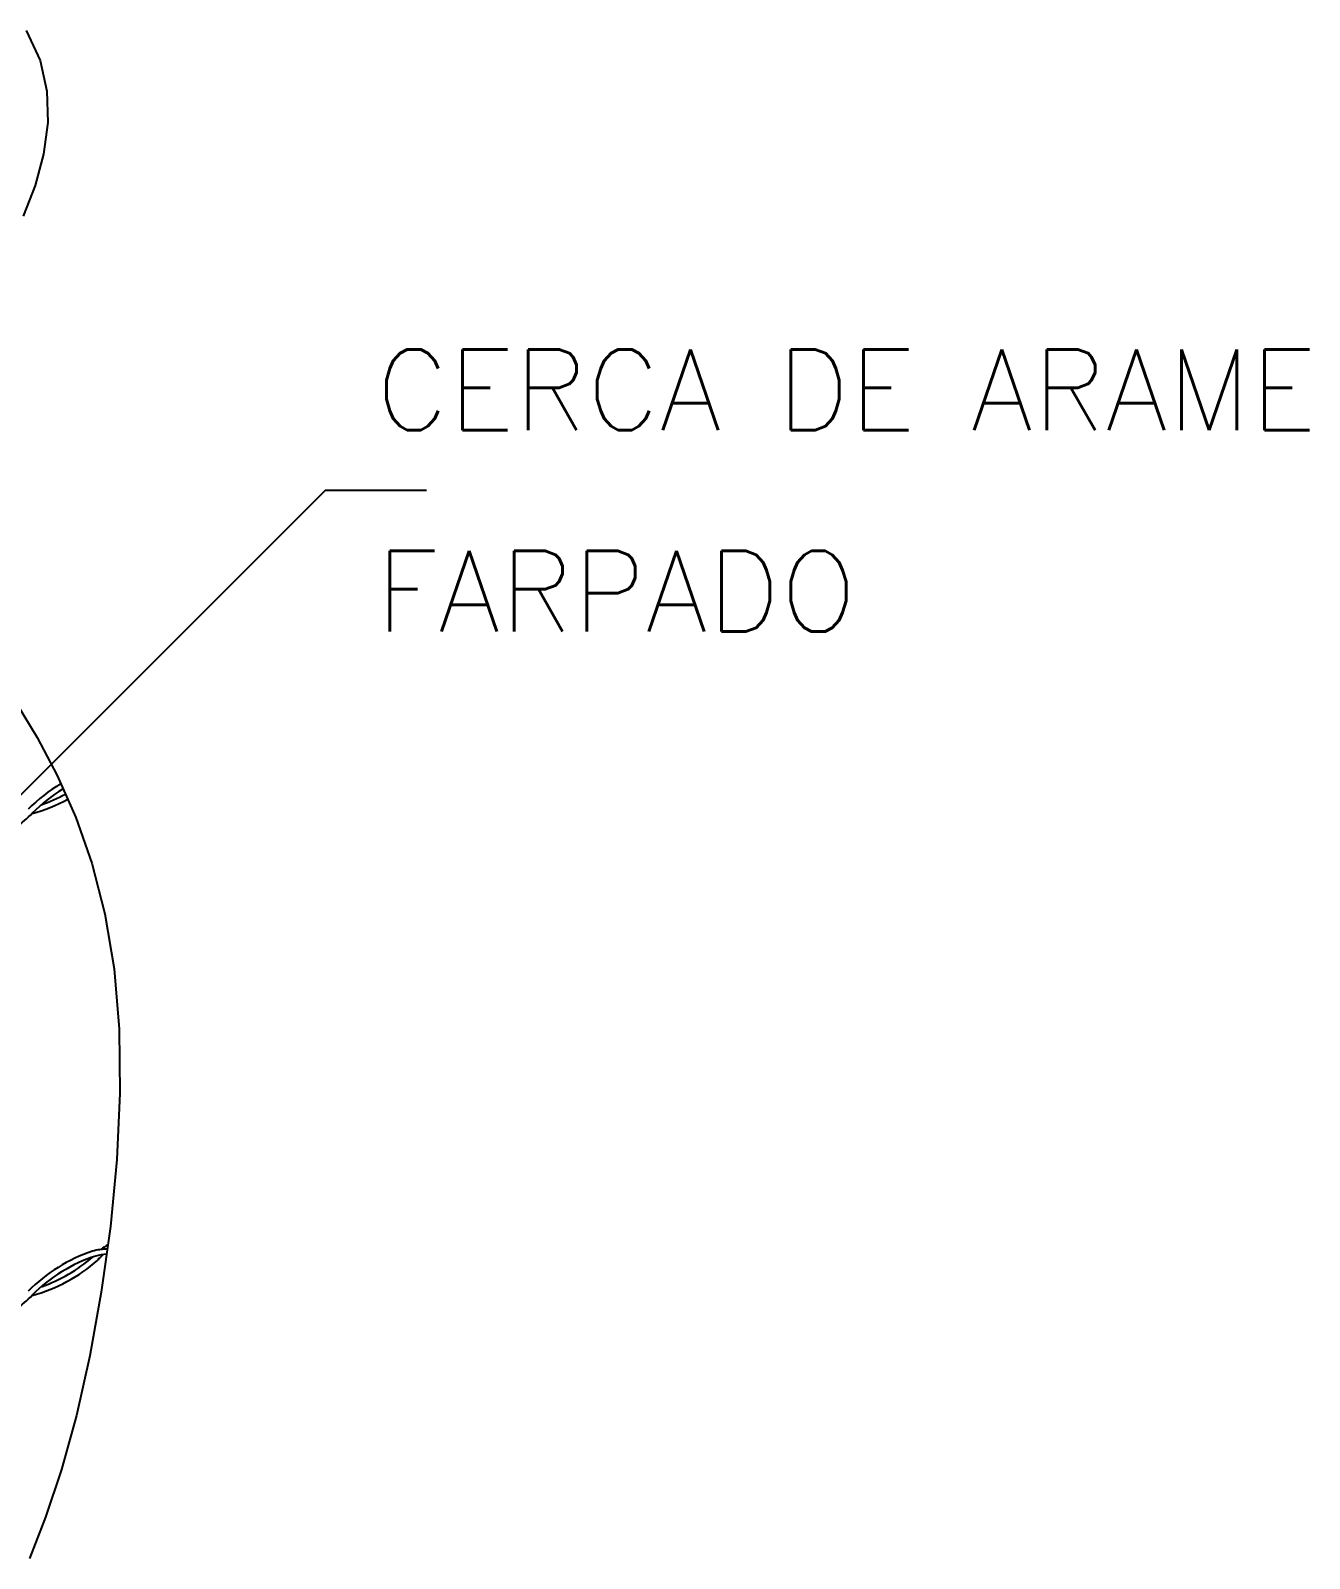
# Model space of a CAD drawing. Header units: millimetres. Extents: x -6623.4 to -6596.1, y -4703.2 to -4682.1.
# Drawn here: x -6599.232 to -6596.061, y -4688.671 to -4684.882 of the extents above; entities that cross this region are included whole.
import ezdxf
from ezdxf.enums import TextEntityAlignment as Align

# ---------------------------------------------------------------- set-up
doc = ezdxf.new("R2010")
doc.units = ezdxf.units.MM
doc.header["$LTSCALE"] = 10
doc.layers.add('Termotécnica', color=7, linetype='Continuous')
doc.styles.add('r80', font='romans.shx')

msp = doc.modelspace()

# ---------------------------------------------------------------- linework, layer by layer
at = {"layer": 'Termotécnica', "color": 2}
for q in [(-6599.2722, -4686.7937), (-6598.2501, -4686.0217)]:
    msp.add_line((-6598.5001, -4686.0217), q, dxfattribs=at)
at = {"layer": 'Termotécnica', "color": 1}
for points in [[(-6599.2423, -4684.8818), (-6599.2083, -4684.9561), (-6599.1913, -4685.0324), (-6599.1889, -4685.11), (-6599.1993, -4685.1879), (-6599.2203, -4685.2656), (-6599.2498, -4685.3421)], [(-6599.2673, -4686.5486), (-6599.2154, -4686.6349), (-6599.1656, -4686.7293), (-6599.1198, -4686.833), (-6599.0797, -4686.9468), (-6599.0473, -4687.0717), (-6599.0244, -4687.2088), (-6599.0124, -4687.3583), (-6599.0107, -4687.517), (-6599.0182, -4687.6812), (-6599.0338, -4687.847), (-6599.0563, -4688.0106), (-6599.0848, -4688.1683), (-6599.1181, -4688.3161), (-6599.1551, -4688.4502), (-6599.1946, -4688.5678), (-6599.2346, -4688.6705)]]:
    msp.add_lwpolyline(points, dxfattribs=at)
at = {"layer": 'Termotécnica', "color": 2}
for centre, radius, start, end in [((-6598.951, -4687.0947), 0.4021, 120.7876, 135.4383), ((-6599.332, -4686.4347), 0.4021, 284.9745, 298.5713), ((-6598.951, -4687.0947), 0.3881, 121.0386, 135.4383), ((-6599.332, -4686.4347), 0.3881, 289.0986, 298.7415), ((-6599.504, -4686.5501), 0.3881, 299.751, 315.4383), ((-6598.9654, -4688.0194), 0.1471, 120.4952, 128.6879), ((-6598.951, -4688.29), 0.4021, 108.4369, 135.4383), ((-6599.332, -4687.6299), 0.4021, 284.9745, 311.5616), ((-6598.951, -4688.29), 0.3881, 107.8842, 135.4383), ((-6599.332, -4687.6299), 0.3881, 289.0986, 310.9014), ((-6599.0322, -4688.0949), 0.192, 92.7964, 103.8509), ((-6599.0247, -4688.1071), 0.192, 95.5644, 103.8509), ((-6598.9779, -4688.0051), 0.1148, 129.8192, 139.6212), ((-6599.504, -4687.7454), 0.3881, 299.751, 315.4383)]:
    msp.add_arc(centre, radius, start, end, dxfattribs=at)

# ---------------------------------------------------------------- texts
at = {"layer": 'Termotécnica', "color": 2, "style": 'r80'}
for s, p in [('CERCA DE ARAME', (-6598.3752, -4685.7723)), ('FARPADO', (-6598.3756, -4686.2721))]:
    msp.add_text(s, height=0.2, dxfattribs=at).set_placement(p, align=Align.MIDDLE_LEFT)

doc.saveas('drawing.dxf')
